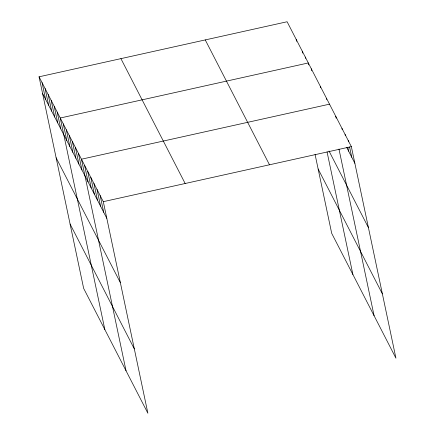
<?xml version="1.0" encoding="UTF-8"?>
<svg xmlns="http://www.w3.org/2000/svg" width="435" height="435" viewBox="0 0 435 435"><rect width="100%" height="100%" fill="white"/><g stroke="black" fill="none" stroke-linecap="round" stroke-linejoin="round"><path stroke-width="0.65" d="M39.063 76.805L103.302 201.671L147.884 413.25L83.65 288.383L39.063 76.805L287.116 21.75L351.349 146.617L395.937 358.195L331.698 233.329L315.07 154.425M329.512 104.166L81.459 159.215L126.047 370.794M103.302 201.671L351.349 146.617M346.635 147.286L354.862 163.277M329.012 151.005L368.418 227.603M318.143 169.003L382.381 293.875M205.255 39.917L269.493 164.789M120.919 58.633L185.158 183.505M42.57 93.46L106.809 218.332M56.126 157.785L120.364 282.652M70.095 224.058L134.333 348.924M348.234 140.554L348.5 141.837M349.582 146.959L351.741 157.214M345.113 134.491L345.379 135.769M347.81 147.302L348.62 151.146M341.992 128.423L342.263 129.706M335.749 116.292L336.157 118.217M338.968 149.047L374.095 315.745M326.484 98.277L326.75 99.561M320.426 86.505L320.698 87.783M311.34 68.844L311.748 70.764M308.719 64.88L308.312 62.955L60.258 118.01L104.846 329.589M327.055 151.891L352.899 274.534M305.283 57.072L305.555 58.35M302.254 51.183L302.662 53.108M296.197 39.411L296.605 41.33M100.18 195.609L103.688 212.264M97.059 189.54L100.572 206.201M93.938 183.478L97.451 200.133M90.817 177.409L94.33 194.07M87.701 171.346L91.209 188.007M84.58 165.284L88.087 181.939M78.43 153.327L81.943 169.987M75.402 147.443L78.914 164.098M72.373 141.554L75.886 158.215M69.344 135.671L72.857 152.326M66.316 129.782L69.828 146.443M63.287 123.893L66.8 140.554M57.23 112.121L60.742 128.782M54.206 106.238L57.714 122.893M51.178 100.349L54.685 117.01M48.149 94.46L51.656 111.121M45.12 88.577L48.628 105.232M42.092 82.688L45.599 99.349"/></g></svg>
